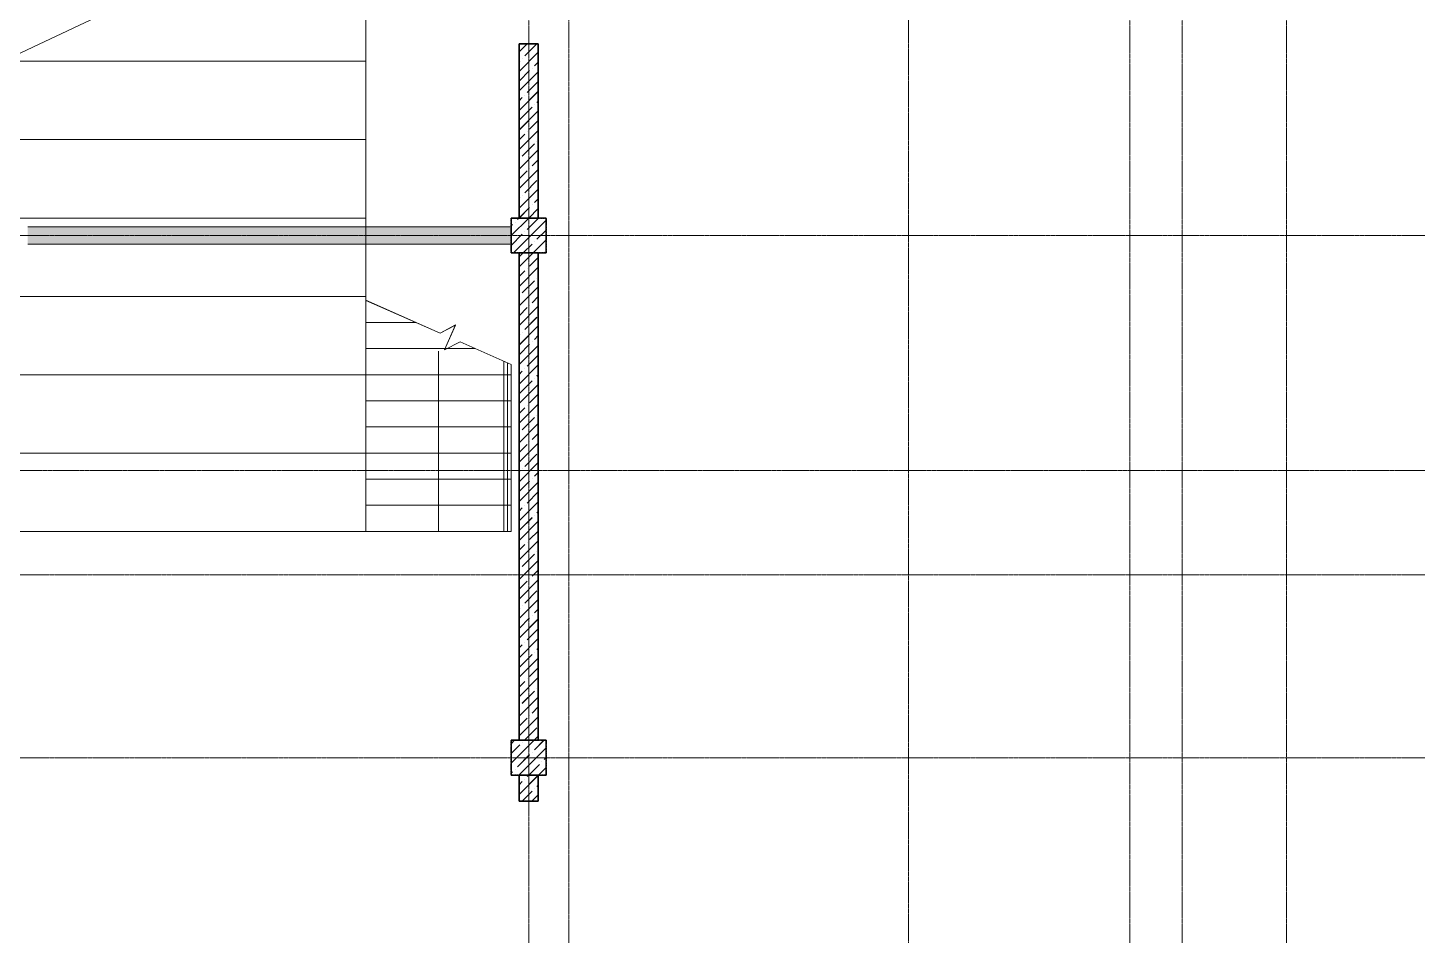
# Model space of a CAD drawing. Header units: millimetres. Extents: x 470010 to 1231400, y -134005 to 421770.
# Drawn here: x 712724 to 728674, y -22750 to -12326 of the extents above; entities that cross this region are included whole.
import ezdxf
from ezdxf.enums import TextEntityAlignment as Align

# ---------------------------------------------------------------- set-up
doc = ezdxf.new("R2010")
doc.units = ezdxf.units.MM
doc.linetypes.add('CENTER2', pattern=[28.575, 19.05, -3.175, 3.175, -3.175])
doc.linetypes.add('HIDDEN2', pattern=[4.7625, 3.175, -1.5875])
doc.layers.get('Defpoints').update_dxf_attribs({"color": 140})
for name, color, linetype, lineweight in [('АР_Колонны', 70, 'Continuous', 30), ('АР_Стены ЖБ', 7, 'Continuous', 35), ('АР_Стены ПЕНОблок', 52, 'Continuous', 20), ('АР_Ф_ЛК', 7, 'Continuous', 5), ('АР_Штриховка', 8, 'Continuous', 0)]:
    doc.layers.add(name, color=color, linetype=linetype, lineweight=lineweight)
doc.layers.add('ЛК_Открытая', color=7, linetype='Continuous')
doc.layers.add('РД_Оси_100', color=7, linetype='Continuous', lineweight=0, true_color=0x525252)
doc.styles.add('style1', font='ARIALN.TTF')

# ---------------------------------------------------------------- blocks, each defined once
blk = doc.blocks.new('СОШ_2200_АР_ОСИ_М100_28.05.24')
at = {"layer": 'РД_Оси_100', "color": 251, "linetype": 'CENTER2', "true_color": 0x636466}
for p, q in [((49960, -6155), (49960, 139938.679)), ((-5954.958, 78900), (119910, 78900)), ((119910, 76200), (-5954.958, 76200)), ((-5954.958, 75000), (119910, 75000)), ((-5954.958, 72900), (95715.503, 72900))]:
    blk.add_line(p, q, dxfattribs=at)
for points in [[(45530, 139938.679), (45600, 139538.679), (45600, -6163.457)], [(46060, -6163.105), (46060, 139538.679), (46130, 139938.679)], [(52500, 139938.679), (52500, -5755), (52358.276, -6155)], [(53100, 139938.679), (53100, -5755), (52949.266, -6155)], [(54300, 139938.679), (54300, -6155)]]:
    blk.add_lwpolyline(points, dxfattribs=at)
blk = doc.blocks.new('A$C9108343f')
at = {"layer": 'АР_Штриховка', "linetype": 'Continuous', "lineweight": 0, "true_color": 0x000000}
h = blk.add_hatch(dxfattribs=at)
h.set_pattern_fill('AR-CONC', color=18, angle=-315, style=0)
h.set_pattern_definition([(95, (-63444.08, -115658.25), (140.09465, 117.55338), [19.05, -209.55]), (40, (-63444.08, -115658.25), (-160.01845, 110.17673), [15.24, -167.64058]), (145.451445, (-63432.4, -115648.45), (-19.9238, 227.7301), [16.19001, -178.09024]), (91.1842, (-63480, -115622.33), (221.41024, 161.95341), [28.575, -314.325]), (141.63556, (-63461.55, -115608.83), (-7.08662, 342.82676), [24.28502, -267.1356]), (36.18415, (-63480, -115622.33), (-7.08662, 342.82676), [22.85997, -251.45973]), (66, (-63453.06, -115613.35), (179.51998, 34.89515), [19.05, -209.55]), (11, (-63453.06, -115613.35), (-86.53993, 173.9412), [15.24, -167.64]), (116.451445, (-63438.1, -115610.44), (92.98005, 208.83634), [16.19001, -178.08994]), (82.5, (-63444.08, -115658.25), (-57.605469, 61.973414), [0, -165.608, 0, -170.18, 0, -168.275]), (52.5, (-63444.08, -115658.25), (-23.589727, 118.087), [0, -97.028, 0, -161.798, 0, -64.135]), (12.5, (-63484.135, -115698.3), (99.927863, 91.826196), [0, -63.5, 0, -198.12, 0, -262.89]), (2.5, (-63502.1, -115716.26), (86.763904, 122.72239), [0, -82.55, 0, -131.572, 0, -186.69])])
h.paths.add_polyline_path([(47005, 85755), (47005, 85555), (52555, 85555), (52555, 85755)], flags=0)
at = {"layer": 'АР_Колонны', "color": 18, "linetype": 'HIDDEN2', "lineweight": 25, "true_color": 0x000000}
for p, q in [((52555, 85855), (52955, 85855)), ((52555, 85455), (52555, 85855)), ((52955, 85855), (52955, 85455)), ((52955, 85455), (52555, 85455)), ((52555, 79855), (52955, 79855)), ((52555, 79455), (52555, 79855)), ((52955, 79855), (52955, 79455)), ((52955, 79455), (52555, 79455))]:
    blk.add_line(p, q, dxfattribs=at)
at = {"layer": 'АР_Колонны', "color": 18, "linetype": 'Continuous', "lineweight": 15, "true_color": 0x000000}
for p, q in [((52955, 85855), (52555, 85855)), ((52555, 85855), (52555, 85455)), ((52955, 85855), (52555, 85855)), ((52555, 85855), (52555, 85455)), ((52955, 85455), (52955, 85855)), ((52955, 85455), (52955, 85855)), ((52555, 85455), (52955, 85455)), ((52555, 85455), (52955, 85455)), ((52955, 79855), (52555, 79855)), ((52555, 79855), (52555, 79455)), ((52955, 79855), (52555, 79855)), ((52555, 79855), (52555, 79455)), ((52955, 79455), (52955, 79855)), ((52955, 79455), (52955, 79855)), ((52555, 79455), (52955, 79455)), ((52555, 79455), (52955, 79455))]:
    blk.add_line(p, q, dxfattribs=at)
at = {"layer": 'АР_Стены ЖБ', "color": 18, "linetype": 'Continuous', "lineweight": 35, "true_color": 0x000000}
for p, q in [((52865, 87855), (52645, 87855)), ((52645, 87855), (52645, 85855)), ((52865, 85855), (52865, 87855)), ((52645, 85855), (52865, 85855)), ((52865, 85455), (52645, 85455)), ((52645, 85455), (52645, 79855)), ((52865, 79855), (52865, 85455)), ((52645, 79855), (52865, 79855)), ((52865, 79455), (52645, 79455)), ((52645, 79455), (52645, 79155)), ((52865, 79155), (52865, 79455)), ((52645, 79155), (52865, 79155))]:
    blk.add_line(p, q, dxfattribs=at)
at = {"layer": 'АР_Стены ЖБ', "color": 18, "linetype": 'Continuous', "lineweight": 30, "true_color": 0x000000}
for p, q in [((52955, 85855), (52555, 85855)), ((52555, 85855), (52555, 85455)), ((52955, 85455), (52955, 85855)), ((52555, 85455), (52955, 85455)), ((52955, 79855), (52555, 79855)), ((52555, 79855), (52555, 79455)), ((52955, 79455), (52955, 79855)), ((52555, 79455), (52955, 79455))]:
    blk.add_line(p, q, dxfattribs=at)
at = {"layer": 'АР_Стены ПЕНОблок', "color": 18, "linetype": 'Continuous', "lineweight": 20, "true_color": 0x000000}
for p, q in [((52555, 85755), (47005, 85755)), ((52555, 85555), (52555, 85755)), ((47005, 85555), (52555, 85555))]:
    blk.add_line(p, q, dxfattribs=at)
at = {"layer": 'АР_Ф_ЛК', "color": 18, "true_color": 0x000000}
for p, q in [((50885, 82255), (50885, 84909)), ((51738, 84533), (50885, 84909)), ((50885, 84655), (51462, 84655)), ((51915, 84626), (51738, 84533)), ((51789, 84340), (51915, 84626)), ((51967, 84432), (51789, 84340)), ((52555, 84173), (51967, 84432)), ((50885, 84355), (52142, 84355)), ((51720, 84326), (51720, 83859)), ((52470, 82255), (52470, 84211)), ((52510, 82255), (52510, 84193)), ((52555, 82255), (52555, 84173)), ((50885, 84055), (52555, 84055)), ((50885, 83755), (52555, 83755)), ((51720, 83859), (51720, 82255)), ((50885, 83455), (52555, 83455)), ((50885, 83155), (52555, 83155)), ((50885, 82855), (52555, 82855)), ((50885, 82555), (52555, 82555)), ((50885, 82255), (52555, 82255))]:
    blk.add_line(p, q, dxfattribs=at)
at = {"layer": 'АР_Штриховка', "color": 18, "linetype": 'Continuous', "lineweight": 5, "true_color": 0x000000}
for p, q in [((52645, 87764), (52736, 87855)), ((52645, 87539), (52865, 87759)), ((52710, 87716), (52848, 87855)), ((52645, 87652), (52654, 87660)), ((52682, 87688), (52682, 87688)), ((52794, 87576), (52794, 87576)), ((52822, 87604), (52865, 87647)), ((52645, 87427), (52766, 87548)), ((52645, 87315), (52865, 87535)), ((52738, 87296), (52865, 87423)), ((52645, 87090), (52865, 87310)), ((52710, 87267), (52710, 87267)), ((52645, 87203), (52682, 87239)), ((52654, 86987), (52794, 87127)), ((52822, 87155), (52822, 87155)), ((52850, 87183), (52865, 87198)), ((52645, 86866), (52865, 87086)), ((52766, 86875), (52865, 86974)), ((52645, 86641), (52865, 86861)), ((52645, 86754), (52710, 86818)), ((52738, 86847), (52738, 86847)), ((52645, 86417), (52865, 86637)), ((52682, 86566), (52822, 86706)), ((52850, 86734), (52850, 86734)), ((52654, 86538), (52654, 86538)), ((52794, 86454), (52865, 86524)), ((52645, 86192), (52865, 86412)), ((52645, 86304), (52738, 86398)), ((52766, 86426), (52766, 86426)), ((52645, 85968), (52865, 86188)), ((52710, 86145), (52850, 86285)), ((52645, 86080), (52654, 86089)), ((52645, 85855), (52766, 85977)), ((52682, 86117), (52682, 86117)), ((52794, 86005), (52794, 86005)), ((52822, 86033), (52865, 86075)), ((52555, 85653), (52757, 85855)), ((52581, 85455), (52955, 85829)), ((52626, 85836), (52644, 85855)), ((52738, 85724), (52869, 85855)), ((52757, 85855), (52865, 85963)), ((52555, 85765), (52570, 85780)), ((52555, 85541), (52682, 85668)), ((52598, 85808), (52598, 85808)), ((52710, 85696), (52710, 85696)), ((52850, 85612), (52955, 85716)), ((52693, 85455), (52794, 85556)), ((52806, 85455), (52955, 85604)), ((52822, 85584), (52822, 85584)), ((52645, 85294), (52806, 85455)), ((52654, 85415), (52693, 85455)), ((52766, 85303), (52865, 85402)), ((52934, 85471), (52934, 85471)), ((52645, 85070), (52865, 85290)), ((52645, 85182), (52710, 85247)), ((52738, 85275), (52738, 85275)), ((52645, 84845), (52865, 85065)), ((52682, 84994), (52822, 85135)), ((52850, 85163), (52850, 85163)), ((52654, 84966), (52654, 84966)), ((52766, 84854), (52766, 84854)), ((52794, 84882), (52865, 84953)), ((52645, 84621), (52865, 84841)), ((52645, 84733), (52738, 84826)), ((52710, 84573), (52850, 84714)), ((52645, 84396), (52865, 84616)), ((52682, 84545), (52682, 84545)), ((52645, 84508), (52654, 84517)), ((52645, 84284), (52766, 84405)), ((52645, 84172), (52865, 84392)), ((52794, 84433), (52794, 84433)), ((52822, 84461), (52865, 84504)), ((52738, 84152), (52865, 84279)), ((52645, 83947), (52865, 84167)), ((52645, 84059), (52682, 84096)), ((52710, 84124), (52710, 84124)), ((52645, 83723), (52865, 83943)), ((52654, 83844), (52794, 83984)), ((52822, 84012), (52822, 84012)), ((52850, 84040), (52865, 84055)), ((52766, 83731), (52865, 83830)), ((52645, 83498), (52865, 83718)), ((52645, 83610), (52710, 83675)), ((52738, 83703), (52738, 83703)), ((52850, 83591), (52850, 83591)), ((52645, 83274), (52865, 83494)), ((52682, 83423), (52822, 83563)), ((52645, 83049), (52865, 83269)), ((52654, 83395), (52654, 83395)), ((52766, 83282), (52766, 83282)), ((52794, 83311), (52865, 83381)), ((52645, 83161), (52738, 83254)), ((52710, 83002), (52850, 83142)), ((52645, 82825), (52865, 83045)), ((52645, 82937), (52654, 82946)), ((52682, 82974), (52682, 82974)), ((52645, 82712), (52766, 82833)), ((52645, 82600), (52865, 82820)), ((52794, 82862), (52794, 82862)), ((52822, 82890), (52865, 82932)), ((52738, 82581), (52865, 82708)), ((52645, 82376), (52865, 82596)), ((52645, 82488), (52682, 82525)), ((52710, 82553), (52710, 82553)), ((52850, 82469), (52865, 82483)), ((52645, 82151), (52865, 82371)), ((52654, 82272), (52794, 82413)), ((52822, 82441), (52822, 82441)), ((52645, 81927), (52865, 82147)), ((52766, 82160), (52865, 82259)), ((52645, 82039), (52710, 82104)), ((52682, 81851), (52822, 81992)), ((52738, 82132), (52738, 82132)), ((52850, 82020), (52850, 82020)), ((52645, 81702), (52865, 81922)), ((52645, 81478), (52865, 81698)), ((52645, 81590), (52738, 81683)), ((52654, 81823), (52654, 81823)), ((52766, 81711), (52766, 81711)), ((52794, 81739), (52865, 81810)), ((52710, 81430), (52850, 81571)), ((52645, 81253), (52865, 81473)), ((52645, 81365), (52654, 81374)), ((52682, 81402), (52682, 81402)), ((52822, 81318), (52865, 81361)), ((52645, 81141), (52766, 81262)), ((52645, 81029), (52865, 81249)), ((52794, 81290), (52794, 81290)), ((52738, 81009), (52865, 81136)), ((52645, 80804), (52865, 81024)), ((52645, 80916), (52682, 80953)), ((52710, 80981), (52710, 80981)), ((52822, 80869), (52822, 80869)), ((52850, 80897), (52865, 80912)), ((52645, 80580), (52865, 80800)), ((52654, 80701), (52794, 80841)), ((52645, 80355), (52865, 80575)), ((52738, 80560), (52738, 80560)), ((52766, 80588), (52865, 80687)), ((52645, 80467), (52710, 80532)), ((52682, 80280), (52822, 80420)), ((52850, 80448), (52850, 80448)), ((52645, 80131), (52865, 80351)), ((52654, 80252), (52654, 80252)), ((52794, 80167), (52865, 80238)), ((52645, 79906), (52865, 80126)), ((52645, 80018), (52738, 80111)), ((52766, 80139), (52766, 80139)), ((52710, 79859), (52850, 79999)), ((52555, 79816), (52594, 79855)), ((52555, 79592), (52818, 79855)), ((52555, 79704), (52654, 79803)), ((52643, 79455), (52955, 79767)), ((52682, 79831), (52682, 79831)), ((52818, 79855), (52865, 79902)), ((52822, 79747), (52931, 79855)), ((52626, 79550), (52766, 79690)), ((52794, 79718), (52794, 79718)), ((52906, 79606), (52906, 79606)), ((52934, 79634), (52955, 79655)), ((52555, 79479), (52570, 79494)), ((52598, 79522), (52598, 79522)), ((52645, 79233), (52865, 79453)), ((52738, 79438), (52755, 79455)), ((52755, 79455), (52878, 79578)), ((52867, 79455), (52955, 79543)), ((52645, 79345), (52682, 79382)), ((52710, 79410), (52710, 79410)), ((52822, 79297), (52822, 79297)), ((52850, 79326), (52865, 79340)), ((52680, 79155), (52794, 79269)), ((52792, 79155), (52865, 79228))]:
    blk.add_line(p, q, dxfattribs=at)
at = {"layer": 'ЛК_Открытая', "color": 18, "lineweight": 15, "true_color": 0x000000}
for p, q in [((36625, 82902), (50885, 89620)), ((50885, 89620), (50885, 82255)), ((46713, 87655), (50885, 87655)), ((44803, 86755), (50885, 86755)), ((42893, 85855), (50885, 85855)), ((40982, 84955), (50885, 84955)), ((39072, 84055), (50885, 84055)), ((37162, 83155), (50885, 83155)), ((36625, 82255), (50885, 82255))]:
    blk.add_line(p, q, dxfattribs=at)
at = {"layer": 'РД_Оси_100'}
blk.add_blockref('СОШ_2200_АР_ОСИ_М100_28.05.24', (7155, 6755), dxfattribs=at)
at = {"layer": 'Defpoints', "color": 18, "true_color": 0x000000, "style": 'style1'}
for p in [(143949, 316089), (143975, 281640), (143890, 273245), (143840, 264277), (143968, 254892), (12252, 104178), (12383, 96023)]:
    blk.add_attdef('АР-ПОМЕЩЕНИЕ:НАИМЕНОВАНИЕ', text='', height=100, dxfattribs=at).set_placement(p, align=Align.MIDDLE)
at = {"layer": 'Defpoints', "color": 18, "true_color": 0x000000, "style": 'style1', "flags": 8}
for p in [(143951, 279099), (143848, 269251), (143875, 260094), (144050, 250825), (163419, 238153), (155897, 237966), (183037, 237966), (143343, 237876)]:
    blk.add_attdef('АР-ПОМЕЩЕНИЕ:НАИМЕНОВАНИЕ', text='', height=100, dxfattribs=at).set_placement(p, align=Align.MIDDLE)

msp = doc.modelspace()

# ---------------------------------------------------------------- hatches: boundary and pattern name
at = {"layer": 'АР_Штриховка', "linetype": 'Continuous', "lineweight": 0, "true_color": 0x000000}
h = msp.add_hatch(dxfattribs=at)
h.set_pattern_fill('AR-CONC', color=18, angle=-315, style=0)
h.set_pattern_definition([(95, (602274.53, -216024.49), (140.09465, 117.55338), [19.05, -209.55]), (40, (602274.53, -216024.5), (-160.01845, 110.17673), [15.24, -167.64058]), (145.451445, (602286.2, -216014.7), (-19.9238, 227.7301), [16.19001, -178.09024]), (91.1842, (602238.6, -215988.57), (221.41024, 161.95341), [28.575, -314.325]), (141.63556, (602257.06, -215975.07), (-7.08662, 342.82676), [24.28502, -267.1356]), (36.18415, (602238.6, -215988.57), (-7.08662, 342.82676), [22.85997, -251.45973]), (66, (602265.55, -215979.59), (179.51998, 34.89515), [19.05, -209.55]), (11, (602265.55, -215979.59), (-86.53993, 173.9412), [15.24, -167.64]), (116.451445, (602280.51, -215976.68), (92.98005, 208.83634), [16.19001, -178.08994]), (82.5, (602274.53, -216024.49), (-57.605469, 61.973414), [0, -165.608, 0, -170.18, 0, -168.275]), (52.5, (602274.53, -216024.49), (-23.589727, 118.087), [0, -97.028, 0, -161.798, 0, -64.135]), (12.5, (602234.48, -216064.544), (99.927863, 91.826196), [0, -63.5, 0, -198.12, 0, -262.89]), (2.5, (602216.52, -216082.5), (86.763904, 122.72239), [0, -82.55, 0, -131.572, 0, -186.69])])
h.paths.add_polyline_path([(712723.57, -14611.242), (712723.57, -14811.242), (718273.57, -14811.242), (718273.57, -14611.242)], flags=0)

# ---------------------------------------------------------------- linework, layer by layer
at = {"layer": 'АР_Колонны', "color": 18, "linetype": 'HIDDEN2', "lineweight": 25, "true_color": 0x000000}
for p, q in [((718273.57, -14511.242), (718673.57, -14511.242)), ((718273.57, -14911.242), (718273.57, -14511.242)), ((718673.57, -14511.242), (718673.57, -14911.242)), ((718673.57, -14911.242), (718273.57, -14911.242)), ((718273.57, -20511.242), (718673.57, -20511.242)), ((718273.57, -20911.242), (718273.57, -20511.242)), ((718673.57, -20511.242), (718673.57, -20911.242)), ((718673.57, -20911.242), (718273.57, -20911.242))]:
    msp.add_line(p, q, dxfattribs=at)
at = {"layer": 'АР_Колонны', "color": 18, "linetype": 'Continuous', "lineweight": 15, "true_color": 0x000000}
for p, q in [((718673.57, -14511.242), (718273.57, -14511.242)), ((718273.57, -14511.242), (718273.57, -14911.242)), ((718673.57, -14511.242), (718273.57, -14511.242)), ((718273.57, -14511.242), (718273.57, -14911.242)), ((718673.57, -14911.242), (718673.57, -14511.242)), ((718673.57, -14911.242), (718673.57, -14511.242)), ((718273.57, -14911.242), (718673.57, -14911.242)), ((718273.57, -14911.242), (718673.57, -14911.242)), ((718673.57, -20511.242), (718273.57, -20511.242)), ((718273.57, -20511.242), (718273.57, -20911.242)), ((718673.57, -20511.242), (718273.57, -20511.242)), ((718273.57, -20511.242), (718273.57, -20911.242)), ((718673.57, -20911.242), (718673.57, -20511.242)), ((718673.57, -20911.242), (718673.57, -20511.242)), ((718273.57, -20911.242), (718673.57, -20911.242)), ((718273.57, -20911.242), (718673.57, -20911.242))]:
    msp.add_line(p, q, dxfattribs=at)
at = {"layer": 'АР_Стены ЖБ', "color": 18, "linetype": 'Continuous', "lineweight": 35, "true_color": 0x000000}
for p, q in [((718583.57, -12511.242), (718363.57, -12511.242)), ((718363.57, -12511.242), (718363.57, -14511.242)), ((718583.57, -14511.242), (718583.57, -12511.242)), ((718363.57, -14511.242), (718583.57, -14511.242)), ((718583.57, -14911.242), (718363.57, -14911.242)), ((718363.57, -14911.242), (718363.57, -20511.242)), ((718583.57, -20511.242), (718583.57, -14911.242)), ((718363.57, -20511.242), (718583.57, -20511.242)), ((718583.57, -20911.242), (718363.57, -20911.242)), ((718363.57, -20911.242), (718363.57, -21211.242)), ((718583.57, -21211.242), (718583.57, -20911.242)), ((718363.57, -21211.242), (718583.57, -21211.242))]:
    msp.add_line(p, q, dxfattribs=at)
at = {"layer": 'АР_Стены ЖБ', "color": 18, "linetype": 'Continuous', "lineweight": 30, "true_color": 0x000000}
for p, q in [((718673.57, -14511.242), (718273.57, -14511.242)), ((718273.57, -14511.242), (718273.57, -14911.242)), ((718673.57, -14911.242), (718673.57, -14511.242)), ((718273.57, -14911.242), (718673.57, -14911.242)), ((718673.57, -20511.242), (718273.57, -20511.242)), ((718273.57, -20511.242), (718273.57, -20911.242)), ((718673.57, -20911.242), (718673.57, -20511.242)), ((718273.57, -20911.242), (718673.57, -20911.242))]:
    msp.add_line(p, q, dxfattribs=at)
at = {"layer": 'АР_Стены ПЕНОблок', "color": 18, "linetype": 'Continuous', "lineweight": 20, "true_color": 0x000000}
for p, q in [((718273.57, -14611.242), (712723.57, -14611.242)), ((718273.57, -14811.242), (718273.57, -14611.242)), ((712723.57, -14811.242), (718273.57, -14811.242))]:
    msp.add_line(p, q, dxfattribs=at)
at = {"layer": 'АР_Ф_ЛК', "color": 18, "true_color": 0x000000}
for p, q in [((716603.57, -18111.242), (716603.57, -15456.986)), ((717456.684, -15832.994), (716603.57, -15456.986)), ((716603.57, -15711.242), (717180.444, -15711.242)), ((717634.084, -15740.43), (717456.684, -15832.994)), ((717508.05, -16026.387), (717634.084, -15740.43)), ((717685.45, -15933.822), (717508.05, -16026.387)), ((718273.57, -16193.035), (717685.45, -15933.822)), ((716603.57, -16011.242), (717861.106, -16011.242)), ((717438.57, -16040.613), (717438.57, -16506.862)), ((718188.57, -18111.242), (718188.57, -16155.571)), ((718228.57, -18111.242), (718228.57, -16173.201)), ((718273.57, -18111.242), (718273.57, -16193.035)), ((716603.57, -16311.242), (718273.57, -16311.242)), ((717438.57, -16506.862), (717438.57, -18111.242)), ((716603.57, -16611.242), (718273.57, -16611.242)), ((716603.57, -16911.242), (718273.57, -16911.242)), ((716603.57, -17211.242), (718273.57, -17211.242)), ((716603.57, -17511.242), (718273.57, -17511.242)), ((716603.57, -17811.242), (718273.57, -17811.242)), ((716603.57, -18111.242), (718273.57, -18111.242))]:
    msp.add_line(p, q, dxfattribs=at)
at = {"layer": 'АР_Штриховка', "color": 18, "linetype": 'Continuous', "lineweight": 5, "true_color": 0x000000}
for p, q in [((718363.57, -12602.46), (718454.788, -12511.242)), ((718428.529, -12649.754), (718567.041, -12511.242)), ((718363.57, -12826.967), (718583.57, -12606.967)), ((718363.57, -12714.713), (718372.403, -12705.881)), ((718540.783, -12762.007), (718583.57, -12719.22)), ((718363.57, -12939.22), (718484.656, -12818.134)), ((718363.57, -13051.473), (718583.57, -12831.473)), ((718363.57, -13275.979), (718583.57, -13055.979)), ((718456.593, -13070.703), (718583.57, -12943.726)), ((718363.57, -13163.726), (718400.466, -13126.83)), ((718568.846, -13182.957), (718583.57, -13168.233)), ((718363.57, -13500.486), (718583.57, -13280.486)), ((718372.403, -13379.4), (718512.719, -13239.083)), ((718484.656, -13491.653), (718583.57, -13392.739)), ((718363.57, -13724.992), (718583.57, -13504.992)), ((718363.57, -13612.739), (718428.529, -13547.78)), ((718400.466, -13800.349), (718540.783, -13660.033)), ((718363.57, -13949.499), (718583.57, -13729.499)), ((718512.719, -13912.602), (718583.57, -13841.752)), ((718363.57, -14174.005), (718583.57, -13954.005)), ((718363.57, -14061.752), (718456.593, -13968.729)), ((718363.57, -14398.511), (718583.57, -14178.511)), ((718428.529, -14221.299), (718568.846, -14080.982)), ((718363.57, -14286.258), (718372.403, -14277.425)), ((718540.783, -14333.552), (718583.57, -14290.765)), ((718273.57, -14713.018), (718475.346, -14511.242)), ((718344.34, -14529.995), (718363.092, -14511.242)), ((718363.57, -14510.765), (718484.656, -14389.679)), ((718456.593, -14642.248), (718587.599, -14511.242)), ((718475.346, -14511.242), (718583.57, -14403.018)), ((718273.57, -14600.765), (718288.213, -14586.122)), ((718299.852, -14911.242), (718673.57, -14537.524)), ((718568.846, -14754.501), (718673.57, -14649.778)), ((718273.57, -14825.271), (718400.466, -14698.375)), ((718412.105, -14911.242), (718512.719, -14810.628)), ((718524.358, -14911.242), (718673.57, -14762.031)), ((718363.57, -15072.031), (718524.358, -14911.242)), ((718372.403, -14950.945), (718412.105, -14911.242)), ((718484.656, -15063.198), (718583.57, -14964.284)), ((718363.57, -15296.537), (718583.57, -15076.537)), ((718363.57, -15184.284), (718428.529, -15119.324)), ((718363.57, -15521.043), (718583.57, -15301.043)), ((718400.466, -15371.894), (718540.783, -15231.578)), ((718512.719, -15484.147), (718583.57, -15413.297)), ((718363.57, -15745.55), (718583.57, -15525.55)), ((718363.57, -15633.297), (718456.593, -15540.274)), ((718363.57, -15970.056), (718583.57, -15750.056)), ((718428.529, -15792.844), (718568.846, -15652.527)), ((718363.57, -15857.803), (718372.403, -15848.97)), ((718540.783, -15905.097), (718583.57, -15862.31)), ((718363.57, -16082.31), (718484.656, -15961.223)), ((718363.57, -16194.563), (718583.57, -15974.563)), ((718456.593, -16213.793), (718583.57, -16086.816)), ((718363.57, -16419.069), (718583.57, -16199.069)), ((718363.57, -16306.816), (718400.466, -16269.92)), ((718363.57, -16643.575), (718583.57, -16423.575)), ((718372.403, -16522.489), (718512.719, -16382.173)), ((718568.846, -16326.046), (718583.57, -16311.322)), ((718484.656, -16634.743), (718583.57, -16535.829)), ((718363.57, -16868.082), (718583.57, -16648.082)), ((718363.57, -16755.829), (718428.529, -16690.869)), ((718363.57, -17092.588), (718583.57, -16872.588)), ((718400.466, -16943.439), (718540.783, -16803.122)), ((718512.719, -17055.692), (718583.57, -16984.842)), ((718363.57, -17317.095), (718583.57, -17097.095)), ((718363.57, -17204.842), (718456.593, -17111.819)), ((718428.529, -17364.388), (718568.846, -17224.072)), ((718363.57, -17541.601), (718583.57, -17321.601)), ((718363.57, -17429.348), (718372.403, -17420.515)), ((718363.57, -17653.854), (718484.656, -17532.768)), ((718540.783, -17476.642), (718583.57, -17433.854)), ((718363.57, -17766.108), (718583.57, -17546.108)), ((718456.593, -17785.338), (718583.57, -17658.361)), ((718363.57, -17990.614), (718583.57, -17770.614)), ((718363.57, -17878.361), (718400.466, -17841.465)), ((718363.57, -18215.12), (718583.57, -17995.12)), ((718372.403, -18094.034), (718512.719, -17953.718)), ((718568.846, -17897.591), (718583.57, -17882.867)), ((718484.656, -18206.287), (718583.57, -18107.374)), ((718363.57, -18439.627), (718583.57, -18219.627)), ((718363.57, -18327.374), (718428.529, -18262.414)), ((718363.57, -18664.133), (718583.57, -18444.133)), ((718400.466, -18514.984), (718540.783, -18374.667)), ((718512.719, -18627.237), (718583.57, -18556.386)), ((718363.57, -18888.64), (718583.57, -18668.64)), ((718363.57, -18776.386), (718456.593, -18683.364)), ((718428.529, -18935.933), (718568.846, -18795.617)), ((718363.57, -19113.146), (718583.57, -18893.146)), ((718363.57, -19000.893), (718372.403, -18992.06)), ((718363.57, -19225.399), (718484.656, -19104.313)), ((718363.57, -19337.652), (718583.57, -19117.652)), ((718540.783, -19048.186), (718583.57, -19005.399)), ((718456.593, -19356.883), (718583.57, -19229.906)), ((718363.57, -19562.159), (718583.57, -19342.159)), ((718363.57, -19449.906), (718400.466, -19413.009)), ((718568.846, -19469.136), (718583.57, -19454.412)), ((718363.57, -19786.665), (718583.57, -19566.665)), ((718372.403, -19665.579), (718512.719, -19525.263)), ((718484.656, -19777.832), (718583.57, -19678.918)), ((718363.57, -20011.172), (718583.57, -19791.172)), ((718363.57, -19898.918), (718428.529, -19833.959)), ((718363.57, -20235.678), (718583.57, -20015.678)), ((718400.466, -20086.529), (718540.783, -19946.212)), ((718363.57, -20460.184), (718583.57, -20240.184)), ((718363.57, -20347.931), (718456.593, -20254.908)), ((718512.719, -20198.782), (718583.57, -20127.931)), ((718428.529, -20507.478), (718568.846, -20367.162)), ((718273.57, -20550.184), (718312.512, -20511.242)), ((718273.57, -20774.691), (718537.019, -20511.242)), ((718273.57, -20662.438), (718372.403, -20563.605)), ((718537.019, -20511.242), (718583.57, -20464.691)), ((718540.783, -20619.731), (718649.272, -20511.242)), ((718344.34, -20816.174), (718484.656, -20675.858)), ((718361.525, -20911.242), (718673.57, -20599.197)), ((718653.036, -20731.984), (718673.57, -20711.45)), ((718273.57, -20886.944), (718288.213, -20872.301)), ((718473.778, -20911.242), (718596.909, -20788.111)), ((718586.031, -20911.242), (718673.57, -20823.704)), ((718363.57, -21133.704), (718583.57, -20913.704)), ((718363.57, -21021.45), (718400.466, -20984.554)), ((718456.593, -20928.428), (718473.778, -20911.242)), ((718568.846, -21040.681), (718583.57, -21025.957)), ((718398.285, -21211.242), (718512.719, -21096.807)), ((718510.538, -21211.242), (718583.57, -21138.21))]:
    msp.add_line(p, q, dxfattribs=at)
at = {"layer": 'ЛК_Открытая', "color": 18, "lineweight": 15, "true_color": 0x000000}
for p, q in [((702343.57, -17464.13), (716603.57, -10745.936)), ((716603.57, -10745.936), (716603.57, -18111.242)), ((712432.023, -12711.242), (716603.57, -12711.242)), ((710521.688, -13611.242), (716603.57, -13611.242)), ((708611.353, -14511.242), (716603.57, -14511.242)), ((706701.018, -15411.242), (716603.57, -15411.242)), ((704790.683, -16311.242), (716603.57, -16311.242)), ((702880.348, -17211.242), (716603.57, -17211.242)), ((702343.57, -18111.242), (716603.57, -18111.242))]:
    msp.add_line(p, q, dxfattribs=at)

# ---------------------------------------------------------------- block references
msp.add_blockref('A$C9108343f', (665718.612, -100366.242))
at = {"layer": 'РД_Оси_100'}
msp.add_blockref('СОШ_2200_АР_ОСИ_М100_28.05.24', (672873.57, -93611.242), dxfattribs=at)

doc.saveas('drawing.dxf')
